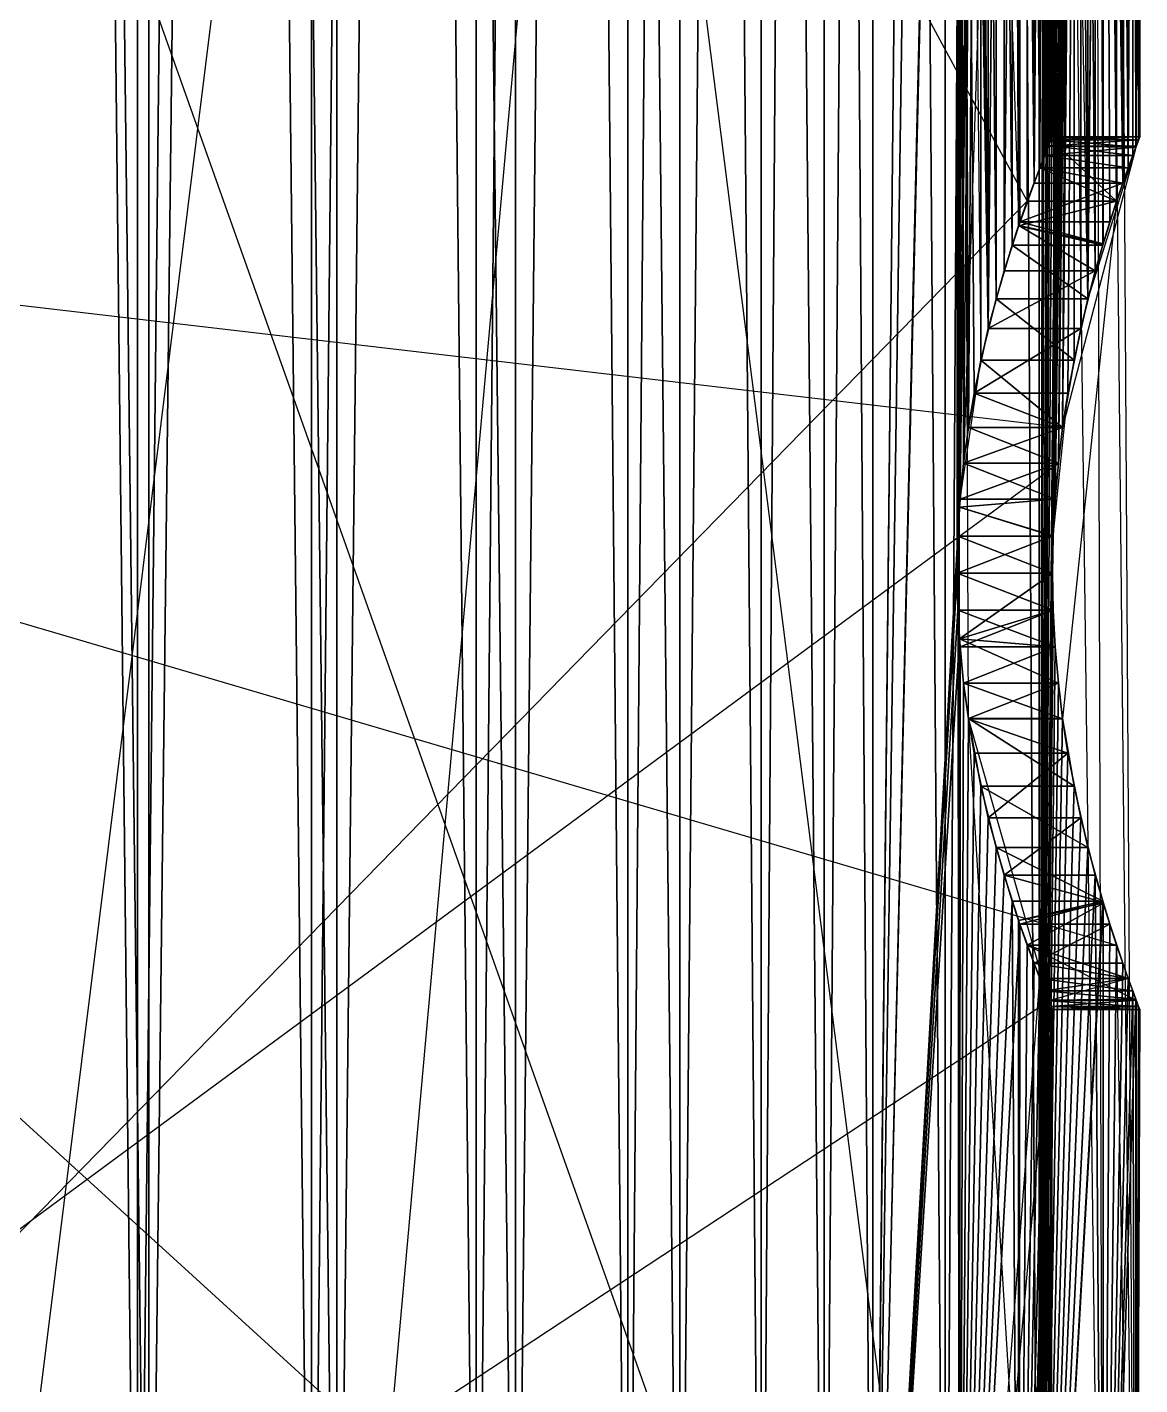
# Model space of a CAD drawing. Extents: x 234 to 504, y 2754 to 8450.
# Drawn here: x 371.6 to 503.5, y 4728.9 to 4889.8 of the extents above; entities that cross this region are included whole.
import ezdxf

# ---------------------------------------------------------------- set-up
doc = ezdxf.new("R2010")
doc.units = 0
doc.layers.get('0').update_dxf_attribs({"linetype": 'CONTINUOUS'})

msp = doc.modelspace()

# ---------------------------------------------------------------- linework, layer by layer
at = {"color": 7}
for points in [[(385.98, 6551.26, -102.26), (363.16, 4652.49, -101.29), (363.16, 6551.26, -101.29), (363.16, 4652.49, -101.29), (385.98, 6551.26, -102.26), (385.98, 4652.49, -102.26), (363.16, 4652.49, -101.29), (363.16, 4652.49, -101.29), (385.98, 4652.49, -102.26), (368.88, 2753.73, -101.17), (363.16, 4652.49, -101.29), (368.88, 2753.73, -101.17), (385.98, 4652.49, -102.26), (385.98, 2753.73, -102.26), (368.88, 2753.73, -101.17), (303.72, 8450.03, -129.98)], [(241.93, 6551.26, -280.66), (493.16, 4566.18, -287.59), (491.57, 4652.49, -291.27), (491.57, 2753.73, -291.27), (493.16, 4566.18, -287.59), (491.57, 2753.73, -291.27), (491.57, 4652.49, -291.27), (480.43, 4652.49, -311.2), (491.57, 2753.73, -291.27)], [(471.85, 6551.26, -166.21), (471.85, 4652.49, -166.21), (481.86, 5601.87, -184.02), (471.85, 6551.26, -166.21), (481.86, 5601.87, -184.02), (471.85, 4652.49, -166.21), (481.86, 5342.95, -184.02), (481.86, 5601.87, -184.02), (481.86, 5601.87, -184.02), (481.86, 5342.95, -184.02), (481.94, 5347.35, -184.21), (481.86, 5601.87, -184.02), (255.81, 3785.04, -287.41)], [(363.16, 6551.26, -370.33), (385.98, 4652.49, -369.36), (385.98, 4652.49, -369.36), (363.16, 6551.26, -370.33), (363.16, 4652.49, -370.33), (385.98, 4652.49, -369.36), (363.16, 4652.49, -370.33), (363.16, 6551.26, -370.33)], [(384.67, 6551.26, -112.53), (363.6, 4652.49, -111.64), (384.67, 4652.49, -112.53), (384.67, 6551.26, -112.53)], [(384.67, 6551.26, -359.08), (384.67, 4652.49, -359.08), (363.6, 6551.26, -359.98)], [(363.6, 6551.26, -359.98), (384.67, 4652.49, -359.08), (363.6, 4652.49, -359.98), (363.6, 6551.26, -359.98)], [(384.67, 6551.26, -112.53), (384.67, 4652.49, -112.53), (405.27, 6551.26, -116.97)], [(405.27, 6551.26, -116.97), (384.67, 4652.49, -112.53), (405.27, 4652.49, -116.97), (405.27, 6551.26, -116.97)], [(405.27, 6551.26, -354.64), (405.27, 4652.49, -354.64), (384.67, 6551.26, -359.08)], [(384.67, 6551.26, -359.08), (405.27, 4652.49, -354.64), (384.67, 4652.49, -359.08), (384.67, 6551.26, -359.08)], [(385.98, 6551.26, -369.36), (408.3, 4652.49, -364.54), (408.3, 4652.49, -364.54), (385.98, 6551.26, -369.36), (385.98, 4652.49, -369.36), (408.3, 4652.49, -364.54), (385.98, 4652.49, -369.36), (385.98, 6551.26, -369.36)], [(385.98, 2753.73, -102.26), (408.3, 4652.49, -107.07), (408.3, 4652.49, -107.07), (385.98, 2753.73, -102.26), (385.98, 4652.49, -102.26), (408.3, 4652.49, -107.07), (493.24, 5597.48, -184.21), (493.16, 5342.95, -184.02), (493.16, 5601.87, -184.02), (493.24, 5597.48, -184.21), (493.16, 5601.87, -184.02), (493.16, 5342.95, -184.02), (491.57, 4652.49, -180.35), (493.16, 5601.87, -184.02), (493.16, 5601.87, -184.02), (491.57, 4652.49, -180.35), (491.57, 6551.26, -180.35), (493.16, 5601.87, -184.02), (491.57, 6551.26, -180.35), (491.57, 4652.49, -180.35), (480.43, 4652.49, -160.41), (491.57, 6551.26, -180.35)], [(408.3, 6551.26, -107.07), (408.3, 4652.49, -107.07), (385.98, 4652.49, -102.26), (408.3, 6551.26, -107.07)], [(408.3, 6551.26, -107.07), (385.98, 4652.49, -102.26), (385.98, 6551.26, -102.26)], [(405.27, 6551.26, -116.97), (405.27, 4652.49, -116.97), (424.83, 6551.26, -124.83)], [(424.83, 6551.26, -124.83), (405.27, 4652.49, -116.97), (424.83, 4652.49, -124.83), (424.83, 6551.26, -124.83)], [(424.83, 6551.26, -346.78), (424.83, 4652.49, -346.78), (405.27, 6551.26, -354.64)], [(405.27, 6551.26, -354.64), (424.83, 4652.49, -346.78), (405.27, 4652.49, -354.64), (405.27, 6551.26, -354.64)], [(408.3, 6551.26, -364.54), (429.49, 4652.49, -356.03), (429.49, 4652.49, -356.03), (408.3, 6551.26, -364.54), (408.3, 4652.49, -364.54), (429.49, 4652.49, -356.03), (408.3, 4652.49, -364.54), (408.3, 6551.26, -364.54)], [(429.49, 6551.26, -115.58), (429.49, 4652.49, -115.58), (408.3, 4652.49, -107.07), (429.49, 6551.26, -115.58)], [(429.49, 6551.26, -115.58), (408.3, 4652.49, -107.07), (408.3, 6551.26, -107.07)], [(424.83, 6551.26, -124.83), (424.83, 4652.49, -124.83), (442.78, 6551.26, -135.88)], [(442.78, 6551.26, -135.88), (424.83, 4652.49, -124.83), (442.78, 4652.49, -135.88), (442.78, 6551.26, -135.88)], [(442.78, 6551.26, -335.73), (442.78, 4652.49, -335.73), (424.83, 6551.26, -346.78)], [(424.83, 6551.26, -346.78), (442.78, 4652.49, -335.73), (424.83, 4652.49, -346.78), (424.83, 6551.26, -346.78)], [(429.49, 6551.26, -356.03), (448.94, 4652.49, -344.06), (448.94, 4652.49, -344.06), (429.49, 6551.26, -356.03), (429.49, 4652.49, -356.03), (448.94, 4652.49, -344.06), (429.49, 4652.49, -356.03), (429.49, 6551.26, -356.03)], [(448.94, 6551.26, -127.56), (448.94, 4652.49, -127.56), (429.49, 4652.49, -115.58), (448.94, 6551.26, -127.56)], [(448.94, 6551.26, -127.56), (429.49, 4652.49, -115.58), (429.49, 6551.26, -115.58)], [(442.78, 6551.26, -135.88), (442.78, 4652.49, -135.88), (458.61, 6551.26, -149.81)], [(458.61, 6551.26, -149.81), (442.78, 4652.49, -135.88), (458.61, 4652.49, -149.81), (458.61, 6551.26, -149.81)], [(458.61, 6551.26, -321.8), (458.61, 4652.49, -321.8), (442.78, 6551.26, -335.73)], [(442.78, 6551.26, -335.73), (458.61, 4652.49, -321.8), (442.78, 4652.49, -335.73), (442.78, 6551.26, -335.73)], [(448.94, 6551.26, -344.06), (466.08, 4652.49, -328.97), (466.08, 4652.49, -328.97), (448.94, 6551.26, -344.06), (448.94, 4652.49, -344.06), (466.08, 4652.49, -328.97), (448.94, 4652.49, -344.06), (448.94, 6551.26, -344.06)], [(466.08, 6551.26, -142.64), (466.08, 4652.49, -142.64), (448.94, 4652.49, -127.56), (466.08, 6551.26, -142.64)], [(466.08, 6551.26, -142.64), (448.94, 4652.49, -127.56), (448.94, 6551.26, -127.56)], [(458.61, 6551.26, -149.81), (458.61, 4652.49, -149.81), (471.85, 6551.26, -166.21)], [(471.85, 6551.26, -166.21), (458.61, 4652.49, -149.81), (471.85, 4652.49, -166.21), (471.85, 6551.26, -166.21)], [(471.85, 6551.26, -305.4), (471.85, 4652.49, -305.4), (458.61, 6551.26, -321.8)], [(458.61, 6551.26, -321.8), (471.85, 4652.49, -305.4), (458.61, 4652.49, -321.8), (458.61, 6551.26, -321.8)], [(466.08, 6551.26, -328.97), (480.43, 4652.49, -311.2), (480.43, 4652.49, -311.2), (466.08, 6551.26, -328.97), (466.08, 4652.49, -328.97), (480.43, 4652.49, -311.2), (466.08, 4652.49, -328.97), (466.08, 6551.26, -328.97)], [(480.43, 6551.26, -160.41), (480.43, 4652.49, -160.41), (466.08, 4652.49, -142.64), (480.43, 6551.26, -160.41)], [(480.43, 6551.26, -160.41), (466.08, 4652.49, -142.64), (466.08, 6551.26, -142.64)], [(481.86, 5601.88, -287.59), (471.85, 4652.49, -305.4), (471.85, 6551.26, -305.4)], [(480.43, 6551.26, -311.2), (491.57, 4652.49, -291.27), (491.57, 4652.49, -291.27), (480.43, 6551.26, -311.2), (480.43, 4652.49, -311.2), (491.57, 4652.49, -291.27), (480.43, 4652.49, -311.2), (480.43, 6551.26, -311.2)], [(491.57, 6551.26, -180.35), (480.43, 4652.49, -160.41), (480.43, 6551.26, -160.41)], [(503.03, 4652.49, -224.39), (503.03, 4774.6, -224.39), (503.36, 4773.74, -229.23), (503.03, 4652.49, -224.39), (491.57, 6551.26, -180.35)], [(491.57, 6551.26, -291.27), (491.57, 4652.49, -291.27), (493.16, 5601.88, -287.59), (491.57, 4652.49, -291.27), (491.57, 6551.26, -291.27)], [(493, 5653.27, -242.18), (251.31, 5569.34, -276.1), (251.73, 5570.91, -277.31), (249.4, 5381.83, -270.02), (251.31, 5569.34, -276.1), (251.31, 5310.42, -276.1), (251.73, 5311.98, -277.31), (249.4, 5122.9, -270.02), (251.31, 5310.42, -276.1), (490.16, 4869.2, -262.96), (489.13, 4866.27, -267.22), (490.16, 5039.93, -262.96), (490.16, 4869.2, -262.96), (244.62, 4617.92, -238.01), (244.6, 4617.97, -235.81), (244.6, 4652.49, -235.81), (244.62, 4617.92, -238.01), (251.31, 4274.73, -276.1), (251.73, 4276.29, -277.31), (249.4, 4087.21, -270.02), (251.31, 4274.73, -276.1), (251.31, 4015.81, -276.1)], [(482.13, 3797.23, -287), (482.13, 5609.69, -287)], [(244.77, 5291.59, -229.23), (471.85, 4652.49, -305.4), (481.86, 5601.88, -287.59)], [(493.16, 5601.88, -287.59), (494.35, 5360.2, -284.63), (495.7, 5368.21, -281.02), (493.16, 5601.88, -287.59), (493.24, 5079.62, -287.4), (493.16, 5084.03, -287.59), (491.57, 4652.49, -291.27), (493.24, 5079.62, -287.4), (491.57, 4652.49, -291.27), (493.16, 5084.03, -287.59), (493.16, 5342.95, -287.59), (491.57, 4652.49, -291.27), (491.57, 4652.49, -291.27), (493.16, 5342.95, -287.59), (493.16, 5601.88, -287.59), (491.57, 4652.49, -291.27), (493.16, 5601.88, -287.59), (493.16, 5342.95, -287.59), (493.24, 5347.37, -287.4), (493.16, 5601.88, -287.59)], [(481.86, 5084.03, -184.02), (471.85, 4652.49, -166.21), (481.94, 4829.5, -184.21), (481.86, 5084.03, -184.02), (481.94, 4829.5, -184.21), (471.85, 4652.49, -166.21), (481.86, 4825.1, -184.02), (481.94, 4829.5, -184.21), (481.94, 5597.48, -184.21)], [(481.94, 5597.48, -184.21), (482.13, 4652.49, -184.61), (485.52, 4796.11, -192.9), (483.86, 4803.78, -188.62), (482.13, 4652.49, -184.61), (483.86, 4803.78, -188.62), (483.17, 4807.84, -186.98), (482.13, 4652.49, -184.61), (483.86, 4803.78, -188.62), (482.13, 4652.49, -184.61), (483.17, 4807.84, -186.98), (482.61, 4812.06, -185.69), (482.13, 4652.49, -184.61)], [(495.7, 5368.21, -281.02), (503.03, 4652.49, -224.39), (503.36, 4773.74, -229.23), (503.5, 4773.37, -233.63), (503.03, 4652.49, -224.39)], [(471.85, 4652.49, -305.4), (481.86, 5342.95, -287.59)], [(481.86, 5342.95, -184.02), (471.85, 4652.49, -166.21), (481.86, 5084.03, -184.02)], [(481.86, 5342.95, -287.59), (471.85, 4652.49, -305.4), (481.86, 5342.95, -287.59)], [(493.24, 5338.56, -184.21), (491.57, 4652.49, -180.35), (493.16, 5342.95, -184.02), (491.57, 4652.49, -180.35), (493.24, 5338.56, -184.21)], [(493.16, 5084.03, -184.02), (491.57, 4652.49, -180.35), (493.24, 5338.56, -184.21)], [(496.5, 5313.95, -192.9), (501.49, 4871.35, -212.49), (499.14, 5045.01, -201.77)], [(497.35, 5310.42, -276.1), (499.17, 4652.49, -269.73), (499.17, 4785.98, -269.73), (491.57, 4652.49, -291.27)], [(240.41, 5116.56, -276.1), (240.41, 4857.64, -276.1), (242.06, 4850.36, -281.02), (240.41, 5051.5, -276.1), (240.41, 4857.64, -276.1), (500.75, 4781.01, -262.96), (499.17, 4785.98, -269.73), (499.17, 4652.49, -269.73), (500.75, 4781.01, -262.96), (503.36, 4617.55, -229.23), (503.03, 4616.69, -224.39), (503.03, 4652.49, -224.39), (503.36, 4617.55, -229.23), (240.41, 4339.79, -276.1), (242.06, 4332.52, -281.02), (242.06, 4540.93, -281.02), (240.41, 4339.79, -276.1), (240.41, 4080.87, -276.1)], [(493.47, 5075.28, -286.85), (491.57, 4652.49, -291.27), (493.24, 5088.45, -287.4)], [(495.7, 5058.78, -281.02), (497.35, 4857.64, -276.1), (493.24, 5088.45, -287.4)], [(481.86, 5084.03, -287.59), (471.85, 4652.49, -305.4), (481.86, 5084.03, -287.59)], [(481.86, 5084.03, -184.02), (481.94, 4829.5, -184.21), (481.94, 5079.64, -184.21), (481.94, 4820.72, -184.21), (481.86, 4825.1, -184.02), (471.85, 4652.49, -166.21), (481.94, 4820.72, -184.21), (482.13, 4573.99, -184.61), (482.13, 4652.49, -184.61), (471.85, 4652.49, -166.21), (482.13, 4573.99, -184.61), (471.85, 4652.49, -166.21), (482.13, 4652.49, -184.61), (482.13, 4817.3, -184.61), (471.85, 4652.49, -166.21), (471.85, 4652.49, -166.21), (482.13, 4817.3, -184.61), (481.94, 4820.72, -184.21), (471.85, 4652.49, -166.21), (481.94, 5079.64, -184.21), (481.94, 4829.5, -184.21), (482.13, 5076.22, -184.61)], [(481.86, 5084.03, -287.59), (481.86, 4825.11, -287.59), (471.85, 4652.49, -305.4), (481.86, 5084.03, -287.59), (471.85, 4652.49, -305.4), (481.86, 4825.11, -287.59), (482.13, 4817.3, -287), (471.85, 4652.49, -305.4)], [(492.71, 4652.49, -246.35), (492.71, 4774.41, -246.35), (493, 4773.72, -242.19), (492.71, 4652.49, -246.35), (483.17, 4807.86, -284.63), (484.65, 4799.85, -281.02), (482.13, 4652.49, -287), (483.17, 4807.86, -284.63), (483.17, 4807.86, -284.63), (482.13, 4652.49, -287), (482.61, 4812.07, -285.92), (483.17, 4807.86, -284.63), (482.13, 5076.22, -287), (482.13, 4832.92, -287), (481.86, 5084.03, -287.59)], [(481.86, 5084.03, -287.59), (482.13, 4832.92, -287), (481.86, 4825.11, -287.59), (481.86, 5084.03, -287.59)], [(493.24, 5079.64, -184.21), (491.57, 4652.49, -180.35), (493.16, 5084.03, -184.02), (491.57, 4652.49, -180.35), (493.24, 5079.64, -184.21)], [(482.13, 5076.22, -184.61), (485.52, 4854.11, -192.9), (481.94, 5079.64, -184.21)], [(493.24, 5079.62, -287.4), (491.57, 4652.49, -291.27), (493.47, 5075.28, -286.85), (493.24, 4829.52, -287.4), (495.7, 5058.78, -281.02), (493.16, 4825.11, -287.59), (493.24, 4829.52, -287.4), (493.16, 4825.11, -287.59), (495.7, 5058.78, -281.02)], [(482.13, 5076.22, -184.61), (481.94, 4829.5, -184.21), (482.13, 4832.92, -184.61), (482.13, 5076.22, -184.61)], [(482.2, 5075.28, -286.85), (482.13, 4832.92, -287), (482.13, 5076.22, -287)], [(489.29, 5042.4, -205.01), (482.61, 4838.16, -185.69), (483.17, 4842.36, -186.98), (482.13, 5076.22, -184.61), (482.61, 4838.16, -185.69), (482.13, 5076.22, -184.61), (483.17, 4842.36, -186.98), (483.86, 4846.44, -188.62), (482.13, 5076.22, -184.61)], [(482.13, 5076.22, -184.61), (483.86, 4846.44, -188.62), (485.52, 4854.11, -192.9), (482.13, 5076.22, -184.61), (489.14, 4866.32, -204.46), (489.14, 5042.81, -204.46), (487.41, 4860.94, -198.42), (489.14, 4866.32, -204.46), (487.41, 4860.94, -198.42), (489.14, 5042.81, -204.46)], [(482.13, 5076.22, -184.61), (482.13, 4832.92, -184.61), (482.61, 4838.16, -185.69), (482.13, 5076.22, -184.61)], [(482.61, 5070.99, -285.92), (482.13, 4832.92, -287), (482.2, 5075.28, -286.85)], [(482.2, 5075.28, -286.85), (484.65, 4850.36, -281.02), (483.17, 4842.36, -284.63), (484.65, 5058.78, -281.02), (484.65, 4850.36, -281.02), (484.65, 5058.78, -281.02), (483.17, 4842.36, -284.63), (482.61, 4838.16, -285.92), (484.65, 5058.78, -281.02)], [(491.57, 4652.49, -291.27), (493.24, 4820.7, -287.4), (493.16, 4825.11, -287.59), (491.57, 4652.49, -291.27), (493.47, 5075.28, -286.85)], [(493.47, 5075.28, -184.77), (491.57, 4652.49, -180.35), (491.57, 4652.49, -180.35), (493.47, 5075.28, -184.77)], [(483.17, 5066.78, -284.63), (482.13, 4832.92, -287), (482.61, 5070.99, -285.92), (482.13, 4832.92, -287), (483.17, 5066.78, -284.63)], [(482.61, 5070.98, -185.69), (485.52, 4854.11, -192.9), (485.52, 4854.11, -192.9), (482.61, 5070.98, -185.69)], [(493.84, 5070.99, -285.92), (491.57, 4652.49, -291.27), (491.57, 4652.49, -291.27), (493.84, 5070.99, -285.92)], [(493.85, 5070.98, -185.69), (491.57, 4652.49, -180.35), (493.24, 4820.72, -184.21), (493.47, 4816.35, -184.77), (491.57, 4652.49, -180.35), (493.24, 4820.72, -184.21), (493.24, 4820.72, -184.21), (491.57, 4652.49, -180.35), (493.16, 4825.11, -184.02), (493.24, 4820.72, -184.21), (493.47, 4816.35, -184.77), (493.85, 4812.06, -185.69), (491.57, 4652.49, -180.35), (493.47, 4816.35, -184.77), (491.57, 4652.49, -180.35), (493.85, 4812.06, -185.69), (494.35, 4807.85, -186.98), (491.57, 4652.49, -180.35)], [(494.35, 5066.77, -186.98), (491.57, 4652.49, -180.35), (493.85, 5070.98, -185.69), (491.57, 4652.49, -180.35), (494.35, 5066.77, -186.98)], [(499.17, 4652.49, -201.88), (499.14, 4786.08, -201.77), (499.95, 4783.47, -205.01), (499.17, 4652.49, -201.88), (493.85, 5070.98, -185.69)], [(483.17, 5066.77, -186.98), (485.52, 4854.11, -192.9), (483.86, 5062.7, -188.62), (485.52, 4854.11, -192.9), (483.17, 5066.77, -186.98)], [(494.35, 5066.78, -284.63), (493.16, 4825.11, -287.59), (493.16, 4825.11, -287.59), (494.35, 5066.78, -284.63), (491.57, 4652.49, -291.27), (493.16, 4825.11, -287.59), (491.57, 4652.49, -291.27), (494.35, 5066.78, -284.63)], [(483.86, 5062.7, -188.62), (485.52, 4854.11, -192.9), (483.86, 5062.7, -188.62)], [(494.98, 5062.7, -188.62), (491.57, 4652.49, -180.35), (491.57, 4652.49, -180.35), (494.98, 5062.7, -188.62), (493.16, 4825.11, -184.02), (491.57, 4652.49, -180.35), (493.16, 4825.11, -184.02), (494.98, 5062.7, -188.62)], [(241.93, 4652.49, -280.66), (493.84, 4838.15, -285.92), (495.7, 5058.78, -281.02), (493.47, 4833.86, -286.85), (493.84, 4838.15, -285.92), (493.47, 4833.86, -286.85), (495.7, 5058.78, -281.02), (493.24, 4829.52, -287.4), (493.47, 4833.86, -286.85), (493.84, 4838.15, -285.92), (494.35, 4842.36, -284.63), (495.7, 5058.78, -281.02), (493.84, 4838.15, -285.92), (495.7, 5058.78, -281.02), (494.35, 4842.36, -284.63), (495.7, 4850.36, -281.02), (495.7, 5058.78, -281.02)], [(484.65, 5058.78, -281.02), (482.13, 4832.92, -287), (482.13, 4832.92, -287), (484.65, 5058.78, -281.02), (482.2, 4833.86, -286.85), (482.13, 4832.92, -287), (482.2, 4833.86, -286.85), (484.65, 5058.78, -281.02), (482.61, 4838.16, -285.92), (482.2, 4833.86, -286.85), (484.65, 4850.36, -281.02), (484.65, 5058.78, -281.02), (486.45, 4857.64, -276.1), (484.65, 4850.36, -281.02), (486.45, 4857.64, -276.1), (484.65, 5058.78, -281.02)], [(495.7, 5058.78, -281.02), (495.7, 4850.36, -281.02), (497.35, 4857.64, -276.1), (495.7, 5058.78, -281.02)], [(485.52, 5055.03, -192.9), (485.52, 4854.11, -192.9), (485.52, 4854.11, -192.9), (485.52, 5055.03, -192.9)], [(496.5, 5055.03, -192.9), (493.16, 4825.11, -184.02), (493.16, 4825.11, -184.02), (496.5, 5055.03, -192.9), (493.24, 4829.5, -184.21), (493.16, 4825.11, -184.02), (493.24, 4829.5, -184.21), (496.5, 5055.03, -192.9), (493.47, 4833.87, -184.77), (493.24, 4829.5, -184.21), (494.98, 4846.44, -188.62), (494.35, 4842.36, -186.98), (496.5, 5055.03, -192.9), (494.98, 4846.44, -188.62), (496.5, 5055.03, -192.9), (494.35, 4842.36, -186.98), (493.85, 4838.16, -185.69), (496.5, 5055.03, -192.9)], [(496.5, 5055.03, -192.9), (493.85, 4838.16, -185.69), (493.47, 4833.87, -184.77), (496.5, 5055.03, -192.9)], [(496.5, 5055.03, -192.9), (496.5, 4854.11, -192.9), (494.98, 4846.44, -188.62), (496.5, 5055.03, -192.9), (503.5, 4876.85, -233.63), (503.36, 4876.47, -229.23), (503.5, 5032.29, -233.63), (503.5, 4876.85, -233.63), (502.66, 4874.62, -220.64), (502.66, 5034.52, -220.64), (503.03, 4875.62, -224.39), (502.66, 4874.62, -220.64), (503.03, 4875.62, -224.39), (502.66, 5034.52, -220.64)], [(498.22, 5048.2, -198.42), (498.22, 4860.94, -198.42), (496.5, 5055.03, -192.9)], [(496.5, 5055.03, -192.9), (498.22, 4860.94, -198.42), (496.5, 4854.11, -192.9), (496.5, 5055.03, -192.9)], [(486.45, 5051.5, -276.1), (486.45, 4857.64, -276.1), (486.45, 4857.64, -276.1), (486.45, 5051.5, -276.1), (488.36, 4863.98, -270.02), (486.45, 4857.64, -276.1), (488.36, 4863.98, -270.02), (486.45, 5051.5, -276.1)], [(497.35, 5051.5, -276.1), (497.35, 4857.64, -276.1), (497.35, 4857.64, -276.1), (497.35, 5051.5, -276.1)], [(487.41, 5048.2, -198.42), (487.41, 4860.94, -198.42), (487.41, 4860.94, -198.42), (487.41, 5048.2, -198.42), (485.52, 4854.11, -192.9), (487.41, 4860.94, -198.42), (485.52, 4854.11, -192.9), (487.41, 5048.2, -198.42)], [(499.14, 5045.01, -201.77), (499.14, 4864.13, -201.77), (498.22, 5048.2, -198.42)], [(498.22, 5048.2, -198.42), (499.14, 4864.13, -201.77), (498.22, 4860.94, -198.42), (498.22, 5048.2, -198.42)], [(488.36, 5045.16, -270.02), (488.36, 4863.98, -270.02), (488.36, 4863.98, -270.02), (488.36, 5045.16, -270.02), (489.13, 4866.27, -267.22), (488.36, 4863.98, -270.02), (489.13, 4866.27, -267.22), (488.36, 5045.16, -270.02)], [(499.1, 5045.16, -270.02), (497.35, 4857.64, -276.1), (499.17, 5044.91, -269.73), (497.35, 4857.64, -276.1), (499.1, 5045.16, -270.02)], [(503.03, 5033.52, -247.23), (503.03, 4875.62, -247.23), (503.03, 4875.62, -247.23), (503.03, 5033.52, -247.23), (502.13, 4873.16, -255.12), (503.03, 4875.62, -247.23), (497.35, 4857.64, -276.1), (499.1, 4863.98, -270.02), (499.17, 5044.91, -269.73), (497.35, 4857.64, -276.1), (499.17, 5044.91, -269.73), (499.1, 4863.98, -270.02), (500.75, 4869.2, -262.96), (499.17, 5044.91, -269.73)], [(502.66, 5034.52, -220.64), (502.13, 4873.16, -216.51), (502.13, 4873.16, -216.51), (502.66, 5034.52, -220.64), (502.66, 4874.62, -220.64), (502.13, 4873.16, -216.51), (501.49, 4871.35, -212.49), (499.95, 4866.74, -205.01), (499.14, 5045.01, -201.77), (501.49, 4871.35, -212.49), (499.14, 5045.01, -201.77), (499.95, 4866.74, -205.01), (499.14, 4864.13, -201.77), (499.14, 5045.01, -201.77)], [(499.17, 5044.91, -269.73), (500.75, 4869.2, -262.96), (500.75, 5039.93, -262.96)], [(489.13, 5042.86, -267.22), (489.13, 4866.27, -267.22), (489.13, 4866.27, -267.22), (489.13, 5042.86, -267.22)], [(490.96, 5037.79, -212.49), (490.96, 4871.35, -212.49), (489.14, 4866.32, -204.46), (489.29, 4866.74, -205.01), (489.14, 5042.81, -204.46), (489.14, 4866.32, -204.46), (489.14, 5042.81, -204.46), (489.29, 4866.74, -205.01), (490.96, 4871.35, -212.49), (489.14, 5042.81, -204.46)], [(489.14, 5042.81, -204.46), (490.96, 4871.35, -212.49), (489.29, 5042.4, -205.01)], [(489.29, 5042.4, -205.01), (490.96, 4871.35, -212.49), (490.96, 5037.79, -212.49)], [(499.95, 5042.4, -205.01), (501.49, 4871.35, -212.49), (499.95, 5042.4, -205.01)], [(501.49, 5037.79, -212.49), (501.49, 4871.35, -212.49), (499.95, 5042.4, -205.01), (501.49, 4871.35, -212.49), (501.49, 5037.79, -212.49)], [(490.16, 5039.93, -262.96), (489.13, 4866.27, -267.22), (490.16, 4869.2, -262.96), (490.16, 5039.93, -262.96), (491.65, 4873.16, -255.12), (490.16, 4869.2, -262.96), (491.65, 4873.16, -255.12), (490.16, 5039.93, -262.96)], [(500.75, 5039.93, -262.96), (500.75, 4869.2, -262.96), (502.13, 4873.16, -255.12), (500.75, 5039.93, -262.96)], [(500.75, 5039.93, -262.96), (502.13, 4873.16, -255.12), (502.13, 5035.98, -255.12)], [(491.65, 5035.98, -216.49), (490.96, 4871.35, -212.49), (490.96, 4871.35, -212.49), (491.65, 5035.98, -216.49)], [(491.65, 5035.98, -255.12), (491.65, 4873.16, -255.12), (491.65, 4873.16, -255.12), (491.65, 5035.98, -255.12), (492.23, 4874.62, -250.99), (491.65, 4873.16, -255.12), (491.65, 5035.98, -255.12)], [(492.23, 5034.52, -250.99), (492.23, 4874.62, -250.99), (491.65, 5035.98, -255.12), (492.23, 4874.62, -250.99), (492.23, 5034.52, -250.99)], [(502.13, 5035.98, -216.5), (501.49, 4871.35, -212.49), (501.49, 4871.35, -212.49), (502.13, 5035.98, -216.5), (502.13, 4873.16, -216.51), (501.49, 4871.35, -212.49), (502.13, 4873.16, -216.51), (502.13, 5035.98, -216.5)], [(502.13, 5035.98, -255.12), (502.13, 4873.16, -255.12), (503.03, 5033.52, -247.23)], [(492.23, 5034.52, -220.64), (492.23, 4874.62, -220.64), (492.23, 4874.62, -220.64), (492.23, 5034.52, -220.64), (491.65, 4873.16, -216.51), (492.23, 4874.62, -220.64), (491.65, 4873.16, -216.51), (492.23, 5034.52, -220.64), (490.96, 4871.35, -212.49), (491.65, 4873.16, -216.51), (490.96, 4871.35, -212.49), (492.23, 5034.52, -220.64)], [(503.03, 5033.52, -224.39), (503.03, 4875.62, -224.39), (503.03, 4875.62, -224.39), (503.03, 5033.52, -224.39), (503.36, 4876.47, -229.23), (503.03, 4875.62, -224.39), (503.36, 4876.47, -229.23), (503.03, 5033.52, -224.39)], [(489.15, 4652.49, -267.12), (489.13, 4783.94, -267.22), (490.16, 4781.01, -262.96), (489.15, 4652.49, -267.12), (245.52, 4874.62, -250.96), (245.08, 4875.73, -246.72), (244.77, 5032.66, -242.38), (245.52, 4874.62, -250.96), (245.52, 4874.62, -250.96), (244.77, 5032.66, -242.38), (246.11, 4873.16, -255.12), (245.52, 4874.62, -250.96), (245.08, 4875.73, -246.72), (244.77, 4876.47, -242.41), (244.77, 5032.66, -242.38), (245.08, 4875.73, -246.72), (244.77, 5032.66, -242.38), (244.77, 4876.47, -242.41), (244.62, 4876.85, -238.01), (244.77, 5032.66, -242.38)], [(492.68, 5033.41, -246.72), (492.23, 4874.62, -250.99), (492.23, 4874.62, -250.99), (492.68, 5033.41, -246.72), (492.68, 4875.73, -246.72), (492.23, 4874.62, -250.99), (492.68, 4875.73, -246.72), (492.68, 5033.41, -246.72)], [(492.71, 5033.33, -225.27), (492.71, 4875.81, -225.27), (492.71, 4875.81, -225.27), (492.71, 5033.33, -225.27), (492.23, 4874.62, -220.64), (492.71, 4875.81, -225.27), (492.23, 4874.62, -220.64), (492.71, 5033.33, -225.27)], [(492.71, 5033.33, -246.35), (492.68, 4875.73, -246.72), (492.68, 4875.73, -246.72), (492.71, 5033.33, -246.35), (493, 4876.5, -242.18), (492.68, 4875.73, -246.72), (493, 4876.5, -242.18), (492.71, 5033.33, -246.35)], [(492.99, 5032.67, -229.23), (492.71, 4875.81, -225.27), (493.14, 5032.29, -233.62), (492.71, 4875.81, -225.27), (492.99, 5032.67, -229.23)], [(493.14, 5032.29, -238), (493, 4876.5, -242.18), (492.71, 4875.81, -225.27), (492.99, 4876.47, -229.23), (493.14, 5032.29, -233.62), (492.71, 4875.81, -225.27), (493.14, 5032.29, -233.62), (492.99, 4876.47, -229.23), (493.14, 4876.85, -233.63), (493.14, 5032.29, -233.62)], [(493, 5032.64, -242.19), (493, 4876.5, -242.18), (493, 4876.5, -242.18), (493, 5032.64, -242.19)], [(493.14, 5032.29, -238), (493.14, 4876.85, -238), (493, 4876.5, -242.18), (493.14, 5032.29, -238)], [(493.14, 5032.29, -233.62), (493.14, 4876.85, -233.63), (493.14, 5032.29, -238)], [(493.14, 5032.29, -238), (493.14, 4876.85, -233.63), (493.14, 4876.85, -238), (493.14, 5032.29, -238)], [(503.08, 5033.41, -246.72), (503.03, 4875.62, -247.23), (503.36, 5032.66, -242.38), (503.03, 4875.62, -247.23), (503.08, 5033.41, -246.72)], [(503.5, 5032.29, -238), (503.5, 4876.85, -238), (503.5, 4876.85, -238), (503.5, 5032.29, -238), (503.36, 4876.47, -242.37), (503.5, 4876.85, -238), (503.36, 5032.66, -242.38), (503.03, 4875.62, -247.23), (503.5, 5032.29, -238)], [(503.5, 5032.29, -238), (503.03, 4875.62, -247.23), (503.08, 4875.73, -246.72), (503.5, 5032.29, -238)], [(503.5, 5032.29, -238), (503.08, 4875.73, -246.72), (503.36, 4876.47, -242.37), (503.5, 5032.29, -238)], [(503.36, 5032.67, -229.23), (503.36, 4876.47, -229.23), (503.36, 4876.47, -229.23), (503.36, 5032.67, -229.23)], [(503.5, 5032.29, -233.63), (503.36, 4876.47, -229.23), (503.5, 4876.85, -233.63), (503.5, 5032.29, -233.63), (503.5, 4876.85, -238), (503.5, 4876.85, -233.63), (503.5, 4876.85, -238), (503.5, 5032.29, -233.63)], [(246.8, 4612.42, -212.49), (492.71, 4774.41, -246.35), (492.68, 4774.49, -246.72), (503.08, 4774.49, -246.72), (492.71, 4774.41, -246.35), (483.17, 4807.86, -284.63), (494.35, 4807.86, -284.63), (495.7, 4799.85, -281.02), (483.17, 4807.86, -284.63), (483.17, 4807.86, -284.63), (495.7, 4799.85, -281.02), (484.65, 4799.85, -281.02), (483.17, 4807.86, -284.63), (484.65, 4799.85, -281.02), (495.7, 4799.85, -281.02), (497.35, 4792.58, -276.1), (484.65, 4799.85, -281.02), (484.65, 4799.85, -281.02), (497.35, 4792.58, -276.1), (486.45, 4792.58, -276.1), (484.65, 4799.85, -281.02), (486.45, 4792.58, -276.1), (497.35, 4792.58, -276.1), (499.1, 4786.23, -270.02), (486.45, 4792.58, -276.1), (486.45, 4792.58, -276.1), (499.1, 4786.23, -270.02), (488.36, 4786.23, -270.02), (486.45, 4792.58, -276.1), (488.36, 4786.23, -270.02), (499.1, 4786.23, -270.02), (489.13, 4783.94, -267.22), (488.36, 4786.23, -270.02), (489.13, 4783.94, -267.22), (499.1, 4786.23, -270.02), (499.17, 4785.98, -269.73), (489.13, 4783.94, -267.22), (489.13, 4783.94, -267.22), (499.17, 4785.98, -269.73), (490.16, 4781.01, -262.96), (489.13, 4783.94, -267.22), (490.16, 4781.01, -262.96), (499.17, 4785.98, -269.73), (500.75, 4781.01, -262.96), (490.16, 4781.01, -262.96), (490.16, 4781.01, -262.96), (500.75, 4781.01, -262.96), (502.13, 4777.06, -255.12), (490.16, 4781.01, -262.96), (503.08, 4774.49, -246.72), (492.68, 4774.49, -246.72), (503.03, 4774.6, -247.23), (503.08, 4774.49, -246.72), (503.03, 4774.6, -247.23), (492.68, 4774.49, -246.72), (492.23, 4775.6, -250.99), (503.03, 4774.6, -247.23), (503.03, 4774.6, -247.23), (492.23, 4775.6, -250.99), (502.13, 4777.06, -255.12), (503.03, 4774.6, -247.23), (502.13, 4777.06, -255.12), (492.23, 4775.6, -250.99), (491.65, 4777.06, -255.12), (502.13, 4777.06, -255.12), (502.13, 4777.06, -255.12), (491.65, 4777.06, -255.12), (490.16, 4781.01, -262.96), (502.13, 4777.06, -255.12), (492.71, 4774.41, -246.35), (503.08, 4774.49, -246.72), (493, 4773.72, -242.19), (492.71, 4774.41, -246.35), (493, 4773.72, -242.19), (503.08, 4774.49, -246.72), (503.36, 4773.74, -242.38), (493, 4773.72, -242.19), (493, 4773.72, -242.19), (503.36, 4773.74, -242.38), (493.14, 4773.37, -238), (493, 4773.72, -242.19), (493.14, 4773.37, -238), (503.36, 4773.74, -242.38), (503.5, 4773.37, -238), (493.14, 4773.37, -238), (493.14, 4773.37, -238), (503.5, 4773.37, -238), (493.14, 4773.37, -233.62), (493.14, 4773.37, -238), (493.14, 4773.37, -233.62), (503.5, 4773.37, -238), (503.5, 4773.37, -233.63), (493.14, 4773.37, -233.62), (493.14, 4773.37, -233.62), (503.5, 4773.37, -233.63), (492.99, 4773.74, -229.23), (493.14, 4773.37, -233.62), (492.99, 4773.74, -229.23), (503.5, 4773.37, -233.63), (503.36, 4773.74, -229.23), (492.99, 4773.74, -229.23), (492.99, 4773.74, -229.23), (503.36, 4773.74, -229.23), (492.71, 4774.41, -225.27), (492.99, 4773.74, -229.23), (492.71, 4774.41, -225.27), (503.36, 4773.74, -229.23), (503.03, 4774.6, -224.39), (492.71, 4774.41, -225.27), (492.71, 4774.41, -225.27), (503.03, 4774.6, -224.39), (492.23, 4775.59, -220.64), (492.71, 4774.41, -225.27), (492.23, 4775.59, -220.64), (503.03, 4774.6, -224.39), (502.66, 4775.59, -220.64), (492.23, 4775.59, -220.64), (492.23, 4775.59, -220.64), (502.66, 4775.59, -220.64), (491.65, 4777.06, -216.49), (492.23, 4775.59, -220.64), (491.65, 4777.06, -216.49), (502.66, 4775.59, -220.64), (502.13, 4777.06, -216.5), (491.65, 4777.06, -216.49), (491.65, 4777.06, -216.49), (502.13, 4777.06, -216.5), (490.96, 4778.87, -212.49), (491.65, 4777.06, -216.49), (502.13, 4777.06, -216.5), (501.49, 4778.87, -212.49), (490.96, 4778.87, -212.49), (502.13, 4777.06, -216.5), (490.96, 4778.87, -212.49), (501.49, 4778.87, -212.49), (499.95, 4783.47, -205.01), (490.96, 4778.87, -212.49), (490.96, 4778.87, -212.49), (499.95, 4783.47, -205.01), (489.29, 4783.47, -205.01), (490.96, 4778.87, -212.49), (489.29, 4783.47, -205.01), (499.95, 4783.47, -205.01), (499.14, 4786.08, -201.77), (489.29, 4783.47, -205.01), (489.29, 4783.47, -205.01), (499.14, 4786.08, -201.77), (487.41, 4789.28, -198.42), (489.29, 4783.47, -205.01), (499.14, 4786.08, -201.77), (498.22, 4789.28, -198.42), (487.41, 4789.28, -198.42), (499.14, 4786.08, -201.77), (487.41, 4789.28, -198.42), (498.22, 4789.28, -198.42), (496.5, 4796.11, -192.9), (487.41, 4789.28, -198.42), (487.41, 4789.28, -198.42), (496.5, 4796.11, -192.9), (485.52, 4796.11, -192.9), (487.41, 4789.28, -198.42), (485.52, 4796.11, -192.9), (496.5, 4796.11, -192.9), (494.98, 4803.78, -188.62), (485.52, 4796.11, -192.9), (485.52, 4796.11, -192.9), (494.98, 4803.78, -188.62), (483.86, 4803.78, -188.62), (485.52, 4796.11, -192.9), (483.86, 4803.78, -188.62), (494.98, 4803.78, -188.62), (483.17, 4807.84, -186.98), (483.86, 4803.78, -188.62), (483.17, 4807.84, -186.98), (494.98, 4803.78, -188.62), (494.35, 4807.85, -186.98), (483.17, 4807.84, -186.98), (483.17, 4807.84, -186.98), (494.35, 4807.85, -186.98), (482.61, 4812.06, -185.69), (483.17, 4807.84, -186.98), (482.61, 4812.06, -185.69), (494.35, 4807.85, -186.98), (493.85, 4812.06, -185.69), (482.61, 4812.06, -185.69), (482.61, 4812.06, -185.69), (493.85, 4812.06, -185.69), (482.13, 4817.3, -184.61), (482.61, 4812.06, -185.69), (482.13, 4817.3, -184.61), (493.85, 4812.06, -185.69), (493.47, 4816.35, -184.77), (482.13, 4817.3, -184.61), (482.13, 4817.3, -184.61), (493.47, 4816.35, -184.77), (481.94, 4820.72, -184.21), (482.13, 4817.3, -184.61), (481.94, 4820.72, -184.21), (493.47, 4816.35, -184.77), (493.24, 4820.72, -184.21), (481.94, 4820.72, -184.21), (481.94, 4820.72, -184.21), (493.24, 4820.72, -184.21), (481.86, 4825.1, -184.02), (481.94, 4820.72, -184.21), (481.86, 4825.1, -184.02), (493.24, 4820.72, -184.21), (493.16, 4825.11, -184.02), (481.86, 4825.1, -184.02), (481.86, 4825.1, -184.02), (493.16, 4825.11, -184.02), (481.94, 4829.5, -184.21), (481.86, 4825.1, -184.02), (481.94, 4829.5, -184.21), (493.16, 4825.11, -184.02), (493.24, 4829.5, -184.21), (481.94, 4829.5, -184.21), (481.94, 4829.5, -184.21), (493.24, 4829.5, -184.21), (482.13, 4832.92, -184.61), (481.94, 4829.5, -184.21), (482.13, 4832.92, -184.61), (493.24, 4829.5, -184.21), (493.47, 4833.87, -184.77), (482.13, 4832.92, -184.61), (482.13, 4832.92, -184.61), (493.47, 4833.87, -184.77), (482.61, 4838.16, -185.69), (482.13, 4832.92, -184.61), (482.61, 4838.16, -185.69), (493.47, 4833.87, -184.77), (493.85, 4838.16, -185.69), (482.61, 4838.16, -185.69), (482.61, 4838.16, -185.69), (493.85, 4838.16, -185.69), (483.17, 4842.36, -186.98), (482.61, 4838.16, -185.69), (483.17, 4842.36, -186.98), (493.85, 4838.16, -185.69), (494.35, 4842.36, -186.98), (483.17, 4842.36, -186.98), (483.17, 4842.36, -186.98), (494.35, 4842.36, -186.98), (483.86, 4846.44, -188.62), (483.17, 4842.36, -186.98), (494.35, 4842.36, -186.98), (494.98, 4846.44, -188.62), (483.86, 4846.44, -188.62), (494.35, 4842.36, -186.98), (483.86, 4846.44, -188.62), (494.98, 4846.44, -188.62), (496.5, 4854.11, -192.9), (483.86, 4846.44, -188.62), (483.86, 4846.44, -188.62), (496.5, 4854.11, -192.9), (485.52, 4854.11, -192.9), (483.86, 4846.44, -188.62), (485.52, 4854.11, -192.9), (496.5, 4854.11, -192.9), (498.22, 4860.94, -198.42), (485.52, 4854.11, -192.9), (485.52, 4854.11, -192.9), (498.22, 4860.94, -198.42), (487.41, 4860.94, -198.42), (485.52, 4854.11, -192.9), (487.41, 4860.94, -198.42), (498.22, 4860.94, -198.42), (489.14, 4866.32, -204.46), (487.41, 4860.94, -198.42), (489.14, 4866.32, -204.46), (498.22, 4860.94, -198.42), (499.14, 4864.13, -201.77), (489.14, 4866.32, -204.46), (489.14, 4866.32, -204.46), (499.14, 4864.13, -201.77), (489.29, 4866.74, -205.01), (489.14, 4866.32, -204.46), (499.14, 4864.13, -201.77), (499.95, 4866.74, -205.01), (489.29, 4866.74, -205.01), (499.14, 4864.13, -201.77), (489.29, 4866.74, -205.01), (499.95, 4866.74, -205.01), (501.49, 4871.35, -212.49), (489.29, 4866.74, -205.01), (489.29, 4866.74, -205.01), (501.49, 4871.35, -212.49), (490.96, 4871.35, -212.49), (489.29, 4866.74, -205.01), (490.96, 4871.35, -212.49), (501.49, 4871.35, -212.49), (491.65, 4873.16, -216.51), (490.96, 4871.35, -212.49), (491.65, 4873.16, -216.51), (501.49, 4871.35, -212.49), (502.13, 4873.16, -216.51), (491.65, 4873.16, -216.51), (491.65, 4873.16, -216.51), (502.13, 4873.16, -216.51), (492.23, 4874.62, -220.64), (491.65, 4873.16, -216.51), (492.23, 4874.62, -220.64), (502.13, 4873.16, -216.51), (502.66, 4874.62, -220.64), (492.23, 4874.62, -220.64), (492.23, 4874.62, -220.64), (502.66, 4874.62, -220.64), (492.71, 4875.81, -225.27), (492.23, 4874.62, -220.64), (492.71, 4875.81, -225.27), (502.66, 4874.62, -220.64), (503.03, 4875.62, -224.39), (492.71, 4875.81, -225.27), (492.71, 4875.81, -225.27), (503.03, 4875.62, -224.39), (492.99, 4876.47, -229.23), (492.71, 4875.81, -225.27), (492.99, 4876.47, -229.23), (503.03, 4875.62, -224.39), (503.36, 4876.47, -229.23), (492.99, 4876.47, -229.23), (492.99, 4876.47, -229.23), (503.36, 4876.47, -229.23), (493.14, 4876.85, -233.63), (492.99, 4876.47, -229.23), (493.14, 4876.85, -233.63), (503.36, 4876.47, -229.23), (503.5, 4876.85, -233.63), (493.14, 4876.85, -233.63), (493.14, 4876.85, -233.63), (503.5, 4876.85, -233.63), (493.14, 4876.85, -238), (493.14, 4876.85, -233.63), (493.14, 4876.85, -238), (503.5, 4876.85, -233.63), (503.5, 4876.85, -238), (493.14, 4876.85, -238), (493.14, 4876.85, -238), (503.5, 4876.85, -238), (493, 4876.5, -242.18), (493.14, 4876.85, -238), (493, 4876.5, -242.18), (503.5, 4876.85, -238), (503.36, 4876.47, -242.37), (493, 4876.5, -242.18), (493, 4876.5, -242.18), (503.36, 4876.47, -242.37), (492.68, 4875.73, -246.72), (493, 4876.5, -242.18), (500.75, 4869.2, -262.96), (491.65, 4873.16, -255.12), (502.13, 4873.16, -255.12), (500.75, 4869.2, -262.96), (502.13, 4873.16, -255.12), (491.65, 4873.16, -255.12), (492.23, 4874.62, -250.99), (502.13, 4873.16, -255.12), (502.13, 4873.16, -255.12), (492.23, 4874.62, -250.99), (503.03, 4875.62, -247.23), (502.13, 4873.16, -255.12), (503.03, 4875.62, -247.23), (492.23, 4874.62, -250.99), (492.68, 4875.73, -246.72), (503.03, 4875.62, -247.23), (503.03, 4875.62, -247.23), (492.68, 4875.73, -246.72), (503.08, 4875.73, -246.72), (503.03, 4875.62, -247.23), (503.08, 4875.73, -246.72), (492.68, 4875.73, -246.72), (503.36, 4876.47, -242.37), (503.08, 4875.73, -246.72), (494.35, 4842.36, -284.63), (484.65, 4850.36, -281.02), (495.7, 4850.36, -281.02), (494.35, 4842.36, -284.63), (495.7, 4850.36, -281.02), (484.65, 4850.36, -281.02), (486.45, 4857.64, -276.1), (495.7, 4850.36, -281.02), (495.7, 4850.36, -281.02), (486.45, 4857.64, -276.1), (497.35, 4857.64, -276.1), (495.7, 4850.36, -281.02), (497.35, 4857.64, -276.1), (486.45, 4857.64, -276.1), (488.36, 4863.98, -270.02), (497.35, 4857.64, -276.1), (497.35, 4857.64, -276.1), (488.36, 4863.98, -270.02), (499.1, 4863.98, -270.02), (497.35, 4857.64, -276.1), (499.1, 4863.98, -270.02), (488.36, 4863.98, -270.02), (489.13, 4866.27, -267.22), (499.1, 4863.98, -270.02), (499.1, 4863.98, -270.02), (489.13, 4866.27, -267.22), (500.75, 4869.2, -262.96), (499.1, 4863.98, -270.02), (500.75, 4869.2, -262.96), (489.13, 4866.27, -267.22), (490.16, 4869.2, -262.96), (500.75, 4869.2, -262.96), (500.75, 4869.2, -262.96), (490.16, 4869.2, -262.96), (491.65, 4873.16, -255.12), (500.75, 4869.2, -262.96), (494.35, 4807.86, -284.63), (483.17, 4807.86, -284.63), (493.84, 4812.07, -285.92), (494.35, 4807.86, -284.63), (493.84, 4812.07, -285.92), (483.17, 4807.86, -284.63), (482.61, 4812.07, -285.92), (493.84, 4812.07, -285.92), (493.84, 4812.07, -285.92), (482.61, 4812.07, -285.92), (493.47, 4816.36, -286.85), (493.84, 4812.07, -285.92), (493.47, 4816.36, -286.85), (482.61, 4812.07, -285.92), (482.2, 4816.36, -286.85), (493.47, 4816.36, -286.85), (493.47, 4816.36, -286.85), (482.2, 4816.36, -286.85), (493.24, 4820.7, -287.4), (493.47, 4816.36, -286.85), (493.24, 4820.7, -287.4), (482.2, 4816.36, -286.85), (482.13, 4817.3, -287), (493.24, 4820.7, -287.4), (493.24, 4820.7, -287.4), (482.13, 4817.3, -287), (493.16, 4825.11, -287.59), (493.24, 4820.7, -287.4), (493.16, 4825.11, -287.59), (482.13, 4817.3, -287), (481.86, 4825.11, -287.59), (493.16, 4825.11, -287.59), (493.16, 4825.11, -287.59), (481.86, 4825.11, -287.59), (493.24, 4829.52, -287.4), (493.16, 4825.11, -287.59), (493.24, 4829.52, -287.4), (481.86, 4825.11, -287.59), (482.13, 4832.92, -287), (493.24, 4829.52, -287.4), (493.24, 4829.52, -287.4), (482.13, 4832.92, -287), (493.47, 4833.86, -286.85), (493.24, 4829.52, -287.4), (493.47, 4833.86, -286.85), (482.13, 4832.92, -287), (482.2, 4833.86, -286.85), (493.47, 4833.86, -286.85), (493.47, 4833.86, -286.85), (482.2, 4833.86, -286.85), (493.84, 4838.15, -285.92), (493.47, 4833.86, -286.85), (493.84, 4838.15, -285.92), (482.2, 4833.86, -286.85), (482.61, 4838.16, -285.92), (493.84, 4838.15, -285.92), (493.84, 4838.15, -285.92), (482.61, 4838.16, -285.92), (494.35, 4842.36, -284.63), (493.84, 4838.15, -285.92), (494.35, 4842.36, -284.63), (482.61, 4838.16, -285.92), (483.17, 4842.36, -284.63), (494.35, 4842.36, -284.63), (494.35, 4842.36, -284.63), (483.17, 4842.36, -284.63), (484.65, 4850.36, -281.02), (494.35, 4842.36, -284.63), (246.8, 4871.35, -212.49)], [(491.57, 4652.49, -291.27), (494.35, 4807.86, -284.63), (493.84, 4812.07, -285.92), (491.57, 4652.49, -291.27), (493.84, 4812.07, -285.92), (493.47, 4816.36, -286.85), (491.57, 4652.49, -291.27), (493.84, 4812.07, -285.92), (491.57, 4652.49, -291.27), (493.47, 4816.36, -286.85), (493.24, 4820.7, -287.4), (491.57, 4652.49, -291.27)], [(471.85, 4652.49, -305.4), (482.13, 4817.3, -287), (482.13, 4652.49, -287)], [(482.13, 4652.49, -184.61), (482.61, 4812.06, -185.69), (482.13, 4817.3, -184.61), (482.13, 4652.49, -184.61), (491.65, 4777.06, -216.49), (490.96, 4778.87, -212.49), (489.15, 4652.49, -204.49), (491.65, 4777.06, -216.49), (489.15, 4652.49, -204.49), (490.96, 4778.87, -212.49), (489.29, 4783.47, -205.01), (489.15, 4652.49, -204.49)], [(482.13, 4652.49, -287), (482.13, 4817.3, -287), (482.2, 4816.36, -286.85), (482.13, 4652.49, -287)], [(482.13, 4652.49, -287), (482.2, 4816.36, -286.85), (482.61, 4812.07, -285.92), (482.13, 4652.49, -287), (484.65, 4799.85, -281.02), (486.45, 4792.58, -276.1), (482.13, 4652.49, -287), (484.65, 4799.85, -281.02), (482.13, 4652.49, -287), (486.45, 4792.58, -276.1), (488.36, 4786.23, -270.02), (482.13, 4652.49, -287)], [(491.57, 4652.49, -291.27), (499.1, 4786.23, -270.02), (497.35, 4792.58, -276.1), (491.57, 4652.49, -291.27), (497.35, 4792.58, -276.1), (495.7, 4799.85, -281.02), (491.57, 4652.49, -291.27), (497.35, 4792.58, -276.1), (491.57, 4652.49, -291.27), (495.7, 4799.85, -281.02), (494.35, 4807.86, -284.63), (491.57, 4652.49, -291.27)], [(491.57, 4652.49, -180.35), (494.35, 4807.85, -186.98), (494.98, 4803.78, -188.62), (491.57, 4652.49, -180.35), (494.98, 4803.78, -188.62), (496.5, 4796.11, -192.9), (491.57, 4652.49, -180.35), (494.98, 4803.78, -188.62), (491.57, 4652.49, -180.35), (496.5, 4796.11, -192.9), (498.22, 4789.28, -198.42), (491.57, 4652.49, -180.35)], [(482.13, 4652.49, -184.61), (487.41, 4789.28, -198.42), (485.52, 4796.11, -192.9), (482.13, 4652.49, -184.61), (493, 4773.72, -242.19), (493.14, 4773.37, -238), (492.71, 4652.49, -246.35), (493, 4773.72, -242.19), (493.14, 4617.92, -233.63)], [(482.13, 4652.49, -184.61), (489.29, 4783.47, -205.01), (487.41, 4789.28, -198.42), (482.13, 4652.49, -184.61)], [(491.57, 4652.49, -180.35), (498.22, 4789.28, -198.42), (499.17, 4652.49, -201.88)], [(499.17, 4652.49, -201.88), (498.22, 4789.28, -198.42), (499.14, 4786.08, -201.77), (499.17, 4652.49, -201.88)], [(482.13, 4652.49, -287), (488.36, 4786.23, -270.02), (489.15, 4652.49, -267.12)], [(489.15, 4652.49, -267.12), (488.36, 4786.23, -270.02), (489.13, 4783.94, -267.22), (489.15, 4652.49, -267.12)], [(491.57, 4652.49, -291.27), (499.17, 4785.98, -269.73), (499.1, 4786.23, -270.02), (491.57, 4652.49, -291.27)], [(489.15, 4652.49, -204.49), (489.29, 4783.47, -205.01), (482.13, 4652.49, -184.61)], [(499.17, 4652.49, -269.73), (502.13, 4777.06, -255.12), (500.75, 4781.01, -262.96), (499.17, 4652.49, -269.73), (499.95, 4783.47, -205.01), (501.49, 4778.87, -212.49), (499.17, 4652.49, -201.88), (499.95, 4783.47, -205.01), (501.49, 4778.87, -212.49), (502.13, 4777.06, -216.5), (499.17, 4652.49, -201.88), (501.49, 4778.87, -212.49), (499.17, 4652.49, -201.88), (502.13, 4777.06, -216.5), (502.66, 4775.59, -220.64), (499.17, 4652.49, -201.88)], [(489.15, 4652.49, -267.12), (490.16, 4781.01, -262.96), (491.65, 4777.06, -255.12), (489.15, 4652.49, -267.12), (491.65, 4777.06, -255.12), (492.23, 4775.6, -250.99), (489.15, 4652.49, -267.12), (491.65, 4777.06, -255.12), (489.15, 4652.49, -267.12), (492.23, 4775.6, -250.99), (492.68, 4774.49, -246.72), (489.15, 4652.49, -267.12)], [(489.15, 4652.49, -204.49), (492.23, 4775.59, -220.64), (491.65, 4777.06, -216.49), (489.15, 4652.49, -204.49)], [(499.17, 4652.49, -269.73), (503.03, 4774.6, -247.23), (502.13, 4777.06, -255.12), (499.17, 4652.49, -269.73)], [(489.15, 4652.49, -204.49), (492.71, 4774.41, -225.27), (492.23, 4775.59, -220.64), (489.15, 4652.49, -204.49)], [(489.15, 4652.49, -267.12), (492.68, 4774.49, -246.72), (492.71, 4652.49, -246.35)], [(492.71, 4652.49, -225.27), (492.71, 4774.41, -225.27), (489.15, 4652.49, -204.49)], [(492.71, 4652.49, -246.35), (492.68, 4774.49, -246.72), (492.71, 4774.41, -246.35), (492.71, 4652.49, -246.35)], [(492.71, 4652.49, -225.27), (493.14, 4773.37, -238), (493.14, 4773.37, -233.62), (492.71, 4652.49, -225.27), (493.14, 4773.37, -233.62), (492.99, 4773.74, -229.23), (492.71, 4652.49, -225.27), (493.14, 4773.37, -233.62), (492.71, 4652.49, -225.27), (492.99, 4773.74, -229.23), (492.71, 4774.41, -225.27), (492.71, 4652.49, -225.27)], [(499.17, 4652.49, -201.88), (502.66, 4775.59, -220.64), (503.03, 4652.49, -224.39)], [(503.03, 4652.49, -247.23), (503.03, 4774.6, -247.23), (499.17, 4652.49, -269.73)], [(503.03, 4652.49, -224.39), (502.66, 4775.59, -220.64), (503.03, 4774.6, -224.39), (503.03, 4652.49, -224.39)], [(503.03, 4652.49, -247.23), (503.5, 4773.37, -238), (503.36, 4773.74, -242.38), (503.03, 4652.49, -247.23), (503.36, 4773.74, -242.38), (503.08, 4774.49, -246.72), (503.03, 4652.49, -247.23), (503.36, 4773.74, -242.38), (503.03, 4652.49, -247.23), (503.08, 4774.49, -246.72), (503.03, 4774.6, -247.23), (503.03, 4652.49, -247.23)], [(492.71, 4652.49, -246.35), (493.14, 4773.37, -238), (492.71, 4652.49, -225.27)], [(503.03, 4652.49, -224.39), (503.5, 4773.37, -233.63), (503.03, 4652.49, -247.23)], [(503.03, 4652.49, -247.23), (503.5, 4773.37, -233.63), (503.5, 4773.37, -238), (503.03, 4652.49, -247.23)]]:
    msp.add_polyline3d(points, dxfattribs=at)

doc.saveas('drawing.dxf')
